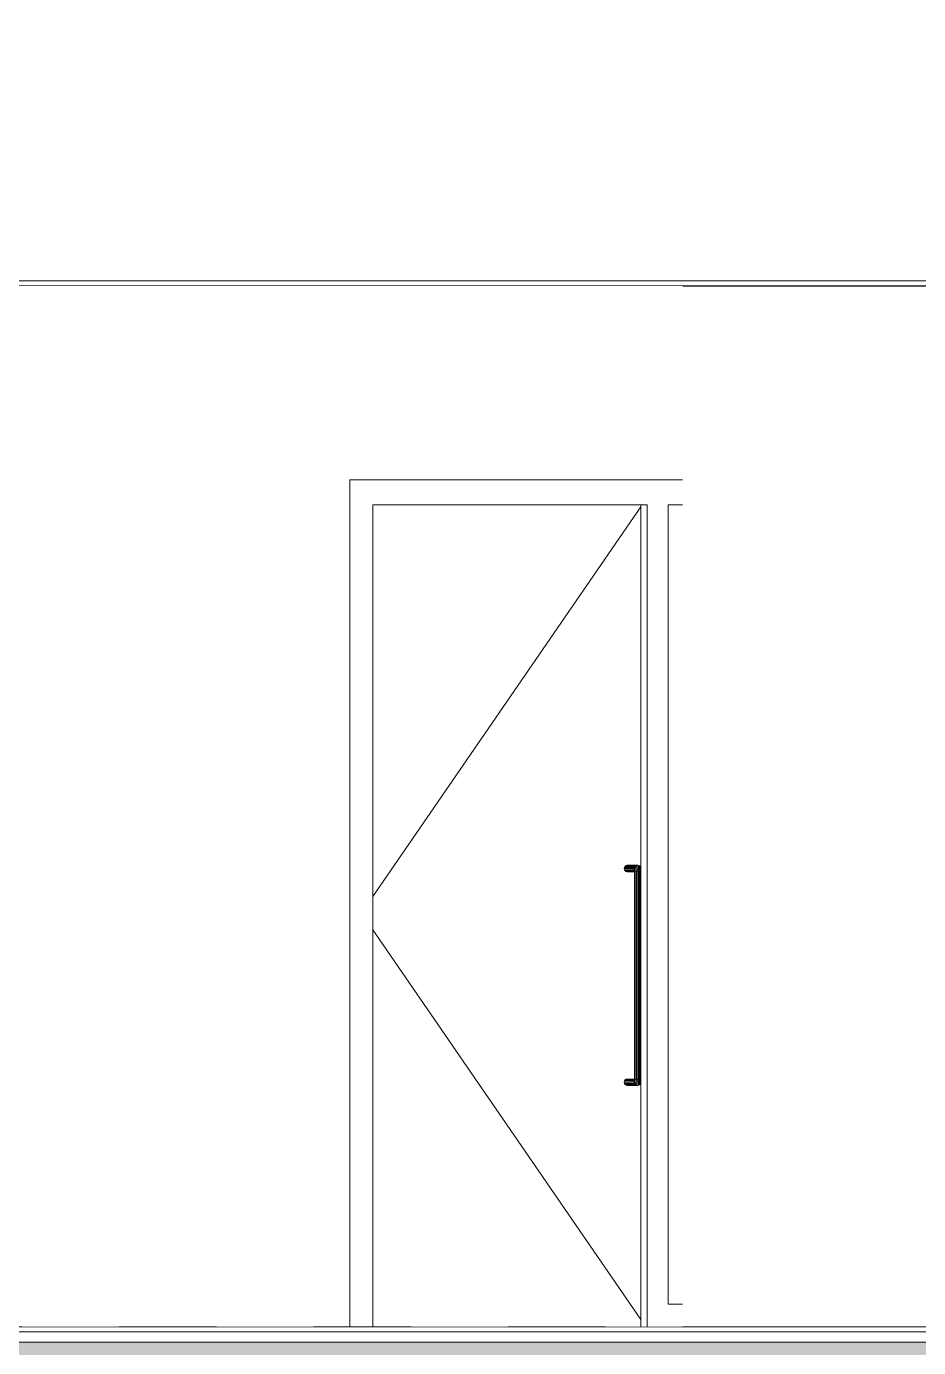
# Model space of a CAD drawing. Header units: millimetres. Extents: x -46169 to 228156, y -86316 to 18123.
# Drawn here: x 215147 to 217736, y -78540 to -74706 of the extents above; entities that cross this region are included whole.
import ezdxf

# ---------------------------------------------------------------- set-up
doc = ezdxf.new("R2010")
doc.units = ezdxf.units.MM
doc.header["$MEASUREMENT"] = 0
doc.linetypes.add('Dashed', pattern=[2822.222233, 1411.111116, -1411.111116])
doc.linetypes.add('Wipeout_Contour', pattern=[1000, 0, -1000])
for name, color, linetype, lineweight, true_color in [('0_Pen_No__105', 7, 'Continuous', 15, 0xa6a6a6), ('A-20-M_Floor_Slab_Pen_No__102', 7, 'Continuous', 15, 0xcccccc), ('A-20-M_Floor_Slab_Pen_No__109', 7, 'Continuous', 15, 0xa6a6a6), ('A-20-M_Floor_Slab_Pen_No__144', 7, 'Continuous', 0, 0xc8c8c8), ('A-20-M_Floor_Slab_Pen_No__149', 7, 'Continuous', 0, 0x2a2a2a), ('New_ArchiCAD Doors_Pen_No__63', 7, 'Continuous', 20, 0x606060)]:
    doc.layers.add(name, color=color, linetype=linetype, lineweight=lineweight, true_color=true_color)
for name, color, linetype in [('A-20-M_Floor_Slab', 7, 'Continuous'), ('New_A-25-M_Wall_Int', 7, 'Continuous'), ('New_ArchiCAD Doors', 7, 'Continuous')]:
    doc.layers.add(name, color=color, linetype=linetype)
for name, color, linetype, lineweight in [('A-20-M_Floor_Slab_Pen_No__146', 8, 'Continuous', 0), ('A-20-M_Floor_Slab_Pen_No__150', 7, 'Continuous', 0), ('A-20-M_Floor_Slab_Pen_No__194', 7, 'Continuous', 25), ('New_ArchiCAD Doors_Pen_No__3', 7, 'Continuous', 18), ('New_ArchiCAD Doors_Pen_No__93', 8, 'Continuous', 13)]:
    doc.layers.add(name, color=color, linetype=linetype, lineweight=lineweight)
pattern_1 = [(0, (223698.64, -82529.25), (0, 779.423), [48.75, -401.25]), (0, (223923.64, -82139.5), (0, 779.423), [48.75, -401.25]), (60, (223698.64, -82529.25), (-675, 389.71), [48.75, -401.25]), (60, (224148.64, -82529.25), (-675, 389.71), [48.75, -401.25]), (120, (223747.4, -82529.25), (675, 389.71), [48.75, -401.25]), (120, (224197.4, -82529.25), (675, 389.71), [48.75, -401.25]), (0, (223698.64, -82454.25), (0, 150), [0, -150, 0, -225]), (45, (223773.64, -82454.25), (-106.066, 106.066), [0, -112.5, 0, -187.5])]

# ---------------------------------------------------------------- blocks, each defined once
blk = doc.blocks.new('Section Elem_548_3', base_point=(223698.6, -82529.3))
at = {"color": 254, "linetype": 'Wipeout_Contour', "lineweight": 0, "ltscale": 924941.013333}
blk.add_wipeout([(222290.9, -78494.3), (222290.9, -78479.3), (212712.2, -78479.3), (212712.2, -78494.3)], dxfattribs=at).dxf.layer = 'A-20-M_Floor_Slab'
at = {"layer": 'A-20-M_Floor_Slab_Pen_No__109', "linetype": 'Continuous'}
h = blk.add_hatch(dxfattribs=at)
h.set_pattern_fill('Lightweight_Concrete_0003', color=256, style=0, pattern_type=2)
h.set_pattern_definition(pattern_1)
h.paths.add_polyline_path([(222290.9, -78494.3), (222290.9, -78479.3), (212712.2, -78479.3), (212712.2, -78494.3)])
at = {"color": 254, "linetype": 'Wipeout_Contour', "lineweight": 0, "ltscale": 924971.578152}
blk.add_wipeout([(212712.2, -78524.3), (222290.9, -78524.3), (222290.9, -78494.3), (212712.2, -78494.3)], dxfattribs=at).dxf.layer = 'A-20-M_Floor_Slab'
at = {"layer": 'A-20-M_Floor_Slab_Pen_No__109', "linetype": 'Continuous'}
h = blk.add_hatch(dxfattribs=at)
h.set_pattern_fill('Lightweight_Concrete_0003', color=256, style=0, pattern_type=2)
h.set_pattern_definition(pattern_1)
h.paths.add_polyline_path([(212712.2, -78524.3), (222290.9, -78524.3), (222290.9, -78494.3), (212712.2, -78494.3)])
at = {"layer": 'A-20-M_Floor_Slab_Pen_No__144', "linetype": 'Continuous'}
blk.add_line((222155.9, -78479.3), (212712.2, -78479.3), dxfattribs=at)
at = {"layer": 'A-20-M_Floor_Slab_Pen_No__149', "linetype": 'Continuous'}
blk.add_line((222290.9, -78494.3), (212712.2, -78494.3), dxfattribs=at)
at = {"color": 254, "linetype": 'Wipeout_Contour', "lineweight": 0, "ltscale": 1371851.472519723}
blk.add_wipeout([(222290.9, -78674.3), (222290.9, -78524.3), (212712.2, -78524.3), (212540.5, -78524.3), (209207.6, -78524.3), (209207.6, -78674.3)], dxfattribs=at).dxf.layer = 'A-20-M_Floor_Slab'
at = {"layer": 'A-20-M_Floor_Slab_Pen_No__146', "linetype": 'Continuous'}
h = blk.add_hatch(dxfattribs=at)
h.set_pattern_fill('Structural_Concrete_0003', color=256, style=0, pattern_type=2)
h.set_pattern_definition([(45, (223698.64, -82529.25), (-367.423, 367.423), [50, -250]), (45, (223621, -82239.47), (-367.423, 367.423), [50, -250]), (105, (223698.64, -82529.25), (501.91, 134.486), [50, -250]), (105, (223910.8, -82317.1), (501.91, 134.486), [50, -250]), (165, (223734, -82493.9), (134.486, 501.91), [50, -250]), (165, (223946.13, -82281.76), (134.486, 501.91), [50, -250]), (45, (223663.29, -82493.89), (-70.7107, 70.7107), [0, -100, 0, -150]), (90, (223698.64, -82458.54), (-100, 0), [0, -75, 0, -125])])
h.paths.add_polyline_path([(222290.9, -78674.3), (222290.9, -78524.3), (212712.2, -78524.3), (212540.5, -78524.3), (209207.6, -78524.3), (209207.6, -78674.3)])
at = {"layer": 'A-20-M_Floor_Slab_Pen_No__149', "linetype": 'Continuous'}
blk.add_line((222290.9, -78524.3), (212712.2, -78524.3), dxfattribs=at)
blk = doc.blocks.new('Section Elem_549_3', base_point=(223698.6, -82529.3))
at = {"color": 254, "linetype": 'Wipeout_Contour', "lineweight": 0, "ltscale": 1809190.208340118}
blk.add_wipeout([(218788.3, -75444.3), (218788.3, -74624.3), (209207.6, -74624.3), (209207.6, -75444.3), (212540.5, -75444.3), (212540.5, -74879.3), (212712.2, -74879.3), (212712.2, -75444.3)], dxfattribs=at).dxf.layer = 'A-20-M_Floor_Slab'
at = {"color": 254, "linetype": 'Wipeout_Contour', "lineweight": 0, "ltscale": 914261.624623}
blk.add_wipeout([(218788.3, -75459.3), (218788.3, -75444.3), (212712.2, -75444.3), (212712.2, -75459.3)], dxfattribs=at).dxf.layer = 'A-20-M_Floor_Slab'
at = {"layer": 'A-20-M_Floor_Slab_Pen_No__102', "linetype": 'Continuous'}
h = blk.add_hatch(dxfattribs=at)
h.set_pattern_fill('Plaster_0003', color=256, style=0, pattern_type=2)
h.set_pattern_definition([(0, (223698.64, -82529.25), (0, 173.205), [0, -100]), (0, (223748.64, -82442.65), (0, 173.205), [0, -100])])
h.paths.add_polyline_path([(218788.3, -75459.3), (218788.3, -75444.3), (212712.2, -75444.3), (212712.2, -75459.3)])
at = {"layer": 'A-20-M_Floor_Slab_Pen_No__150', "linetype": 'Continuous'}
blk.add_line((218788.3, -75444.3), (212712.2, -75444.3), dxfattribs=at)
at = {"layer": 'A-20-M_Floor_Slab_Pen_No__194', "linetype": 'Continuous'}
blk.add_line((218788.3, -75459.3), (212712.2, -75459.3), dxfattribs=at)
blk = doc.blocks.new('Section Elem_574_3', base_point=(223698.6, -82529.3))
at = {"color": 254, "linetype": 'Wipeout_Contour', "lineweight": 0, "ltscale": 2279206.525165466}
blk.add_wipeout([(212712.2, -78479.3), (212767.6, -78479.3), (212767.6, -76021.3), (214149.4, -76021.3), (214149.4, -78479.3), (216085.9, -78479.3), (216085.9, -76021.3), (217051.4, -76021.3), (217051.4, -75459.3), (212712.2, -75459.3)], dxfattribs=at).dxf.layer = 'New_A-25-M_Wall_Int'
blk = doc.blocks.new('Section Elem_578_3', base_point=(223698.6, -82529.3))
at = {"color": 254, "linetype": 'Wipeout_Contour', "lineweight": 0, "ltscale": 918102.93459}
blk.add_wipeout([(216152.7, -78479.3), (216152.7, -76094.3), (216085.9, -76094.3), (216085.9, -78479.3)], dxfattribs=at).dxf.layer = 'New_ArchiCAD Doors'
at = {"color": 254, "linetype": 'Wipeout_Contour', "lineweight": 0, "ltscale": 1842575.442605292}
blk.add_wipeout([(216948.9, -76094.3), (216930.3, -76094.3), (216930.3, -77158.6), (216930.3, -77158.7), (216930.3, -77760.8), (216930.3, -77760.9), (216930.3, -78479.3), (216948.9, -78479.3)], dxfattribs=at).dxf.layer = 'New_ArchiCAD Doors'
at = {"color": 254, "linetype": 'Wipeout_Contour', "lineweight": 0, "ltscale": 1152083.057384924}
blk.add_wipeout([(216948.9, -76094.3), (216948.9, -78479.3), (217009.3, -78479.3), (217009.3, -78413.3), (217009.3, -76094.3)], dxfattribs=at).dxf.layer = 'New_ArchiCAD Doors'
at = {"color": 254, "linetype": 'Wipeout_Contour', "lineweight": 0, "ltscale": 921710.979946}
blk.add_wipeout([(216887.1, -77778.5), (216890.4, -77779.3), (216921.3, -77779.3), (216917.8, -77778.5)], dxfattribs=at).dxf.layer = 'New_ArchiCAD Doors'
at = {"color": 254, "linetype": 'Wipeout_Contour', "lineweight": 0, "ltscale": 1607170.595060357}
blk.add_wipeout([(216085.9, -76021.3), (216085.9, -76094.3), (216152.7, -76094.3), (216948.9, -76094.3), (217009.3, -76094.3), (217051.4, -76094.3), (217051.4, -76021.3)], dxfattribs=at).dxf.layer = 'New_ArchiCAD Doors'
at = {"color": 254, "linetype": 'Wipeout_Contour', "lineweight": 0, "ltscale": 921683.358242}
blk.add_wipeout([(216914.4, -77776.3), (216911.8, -77773.2), (216882.4, -77773.2), (216884.3, -77776.3)], dxfattribs=at).dxf.layer = 'New_ArchiCAD Doors'
at = {"color": 254, "linetype": 'Wipeout_Contour', "lineweight": 0, "ltscale": 923090.311583}
blk.add_wipeout([(217051.4, -78413.3), (217009.3, -78413.3), (217009.3, -78479.3), (217051.4, -78479.3)], dxfattribs=at).dxf.layer = 'New_ArchiCAD Doors'
at = {"layer": 'New_ArchiCAD Doors_Pen_No__63', "linetype": 'Continuous'}
for p, q in [((217051.4, -76021.3), (216085.9, -76021.3)), ((216085.9, -76021.3), (216085.9, -76094.3)), ((216085.9, -76094.3), (216085.9, -78479.3))]:
    blk.add_line(p, q, dxfattribs=at)
at = {"color": 254, "linetype": 'Wipeout_Contour', "lineweight": 0, "ltscale": 921434.045341}
blk.add_wipeout([(217009.3, -78413.3), (217021.6, -78413.3), (217021.6, -76094.3), (217009.3, -76094.3)], dxfattribs=at).dxf.layer = 'New_ArchiCAD Doors'
at = {"color": 254, "linetype": 'Wipeout_Contour', "lineweight": 0, "ltscale": 921696.842555}
blk.add_wipeout([(216887.1, -77778.5), (216917.8, -77778.5), (216914.4, -77776.3), (216884.3, -77776.3)], dxfattribs=at).dxf.layer = 'New_ArchiCAD Doors'
at = {"layer": 'New_ArchiCAD Doors_Pen_No__63', "linetype": 'Continuous'}
for p, q in [((217009.3, -78413.3), (217009.3, -76094.3)), ((217009.3, -76094.3), (217051.4, -76094.3)), ((217009.3, -78413.3), (217051.4, -78413.3))]:
    blk.add_line(p, q, dxfattribs=at)
at = {"color": 254, "linetype": 'Wipeout_Contour', "lineweight": 0, "ltscale": 921788.757881}
blk.add_wipeout([(216930.3, -77760.8), (216929.6, -77761.5), (216926.8, -77776.6), (216927.9, -77773.5)], dxfattribs=at).dxf.layer = 'New_ArchiCAD Doors'
at = {"color": 254, "linetype": 'Wipeout_Contour', "lineweight": 0, "ltscale": 921749.070731}
blk.add_wipeout([(216917.2, -77761.4), (216914.4, -77776.3), (216917.8, -77778.5), (216920.9, -77761.9)], dxfattribs=at).dxf.layer = 'New_ArchiCAD Doors'
at = {"color": 254, "linetype": 'Wipeout_Contour', "lineweight": 0, "ltscale": 921785.037509}
blk.add_wipeout([(216926.8, -77776.6), (216929.6, -77761.5), (216927.6, -77761.9), (216924.4, -77778.6)], dxfattribs=at).dxf.layer = 'New_ArchiCAD Doors'
at = {"color": 254, "linetype": 'Wipeout_Contour', "lineweight": 0, "ltscale": 921776.18432}
blk.add_wipeout([(216924.5, -77762.1), (216921.3, -77779.3), (216924.4, -77778.6), (216927.6, -77761.9)], dxfattribs=at).dxf.layer = 'New_ArchiCAD Doors'
at = {"color": 254, "linetype": 'Wipeout_Contour', "lineweight": 0, "ltscale": 921763.549019}
blk.add_wipeout([(216920.9, -77761.9), (216917.8, -77778.5), (216921.3, -77779.3), (216924.5, -77762.1)], dxfattribs=at).dxf.layer = 'New_ArchiCAD Doors'
at = {"color": 254, "linetype": 'Wipeout_Contour', "lineweight": 0, "ltscale": 921672.580183}
blk.add_wipeout([(216882.4, -77773.2), (216911.8, -77773.2), (216910.3, -77769.6), (216881.8, -77769.6)], dxfattribs=at).dxf.layer = 'New_ArchiCAD Doors'
at = {"color": 254, "linetype": 'Wipeout_Contour', "lineweight": 0, "ltscale": 921734.980407}
blk.add_wipeout([(216911.8, -77773.2), (216914.4, -77776.3), (216917.2, -77761.4), (216914.1, -77760.7)], dxfattribs=at).dxf.layer = 'New_ArchiCAD Doors'
at = {"color": 254, "linetype": 'Wipeout_Contour', "lineweight": 0, "ltscale": 921723.436679}
blk.add_wipeout([(216911.8, -77773.2), (216914.1, -77760.7), (216912.1, -77759.9), (216910.3, -77769.6)], dxfattribs=at).dxf.layer = 'New_ArchiCAD Doors'
at = {"color": 254, "linetype": 'Wipeout_Contour', "lineweight": 0, "ltscale": 921666.005668}
blk.add_wipeout([(216884.3, -77763.1), (216910.6, -77763.1), (216911, -77761.1), (216886.9, -77761.1)], dxfattribs=at).dxf.layer = 'New_ArchiCAD Doors'
at = {"color": 254, "linetype": 'Wipeout_Contour', "lineweight": 0, "ltscale": 921716.252538}
blk.add_wipeout([(216910.3, -77769.6), (216912.1, -77759.9), (216911.3, -77759.1), (216910.1, -77766)], dxfattribs=at).dxf.layer = 'New_ArchiCAD Doors'
at = {"color": 254, "linetype": 'Wipeout_Contour', "lineweight": 0, "ltscale": 921337.891121}
blk.add_wipeout([(216917.2, -77761.4), (216920.9, -77761.9), (216920.9, -77157.6), (216917.2, -77158.1)], dxfattribs=at).dxf.layer = 'New_ArchiCAD Doors'
at = {"color": 254, "linetype": 'Wipeout_Contour', "lineweight": 0, "ltscale": 921670.302381}
blk.add_wipeout([(216890.5, -77760.3), (216886.9, -77761.1), (216911, -77761.1), (216911.1, -77760.3)], dxfattribs=at).dxf.layer = 'New_ArchiCAD Doors'
at = {"color": 254, "linetype": 'Wipeout_Contour', "lineweight": 0, "ltscale": 921379.055944}
blk.add_wipeout([(216930.3, -77760.8), (216930.3, -77158.7), (216929.6, -77158), (216929.6, -77761.5)], dxfattribs=at).dxf.layer = 'New_ArchiCAD Doors'
at = {"color": 254, "linetype": 'Wipeout_Contour', "lineweight": 0, "ltscale": 921373.865789}
blk.add_wipeout([(216929.6, -77761.5), (216929.6, -77158), (216927.6, -77157.6), (216927.6, -77761.9)], dxfattribs=at).dxf.layer = 'New_ArchiCAD Doors'
at = {"color": 254, "linetype": 'Wipeout_Contour', "lineweight": 0, "ltscale": 921364.220163}
blk.add_wipeout([(216927.6, -77761.9), (216927.6, -77157.6), (216924.5, -77157.4), (216924.5, -77762.1)], dxfattribs=at).dxf.layer = 'New_ArchiCAD Doors'
at = {"color": 254, "linetype": 'Wipeout_Contour', "lineweight": 0, "ltscale": 921351.587536}
blk.add_wipeout([(216924.5, -77762.1), (216924.5, -77157.4), (216920.9, -77157.6), (216920.9, -77761.9)], dxfattribs=at).dxf.layer = 'New_ArchiCAD Doors'
at = {"color": 254, "linetype": 'Wipeout_Contour', "lineweight": 0, "ltscale": 920860.62772}
blk.add_wipeout([(216886.9, -77158.4), (216890.5, -77159.2), (216911.1, -77159.2), (216911, -77158.4)], dxfattribs=at).dxf.layer = 'New_ArchiCAD Doors'
at = {"color": 254, "linetype": 'Wipeout_Contour', "lineweight": 0, "ltscale": 921666.100264}
blk.add_wipeout([(216881.8, -77769.6), (216910.3, -77769.6), (216910.1, -77766), (216882.6, -77766)], dxfattribs=at).dxf.layer = 'New_ArchiCAD Doors'
at = {"color": 254, "linetype": 'Wipeout_Contour', "lineweight": 0, "ltscale": 920959.313775}
blk.add_wipeout([(216930.3, -77158.7), (216927.9, -77146), (216926.8, -77142.9), (216929.6, -77158)], dxfattribs=at).dxf.layer = 'New_ArchiCAD Doors'
at = {"color": 254, "linetype": 'Wipeout_Contour', "lineweight": 0, "ltscale": 921664.356382}
blk.add_wipeout([(216884.3, -77763.1), (216882.6, -77766), (216910.1, -77766), (216910.6, -77763.1)], dxfattribs=at).dxf.layer = 'New_ArchiCAD Doors'
at = {"color": 254, "linetype": 'Wipeout_Contour', "lineweight": 0, "ltscale": 920951.402829}
blk.add_wipeout([(216929.6, -77158), (216926.8, -77142.9), (216924.4, -77140.9), (216927.6, -77157.6)], dxfattribs=at).dxf.layer = 'New_ArchiCAD Doors'
at = {"color": 254, "linetype": 'Wipeout_Contour', "lineweight": 0, "ltscale": 920852.502153}
blk.add_wipeout([(216910.6, -77156.4), (216884.3, -77156.4), (216886.9, -77158.4), (216911, -77158.4)], dxfattribs=at).dxf.layer = 'New_ArchiCAD Doors'
at = {"color": 254, "linetype": 'Wipeout_Contour', "lineweight": 0, "ltscale": 921315.492058}
blk.add_wipeout([(216914.1, -77760.7), (216914.1, -77158.8), (216912.1, -77159.6), (216912.1, -77759.9)], dxfattribs=at).dxf.layer = 'New_ArchiCAD Doors'
at = {"color": 254, "linetype": 'Wipeout_Contour', "lineweight": 0, "ltscale": 921310.199451}
blk.add_wipeout([(216912.1, -77759.9), (216912.1, -77159.6), (216911.3, -77160.4), (216911.3, -77759.1)], dxfattribs=at).dxf.layer = 'New_ArchiCAD Doors'
at = {"color": 254, "linetype": 'Wipeout_Contour', "lineweight": 0, "ltscale": 921325.216076}
blk.add_wipeout([(216917.2, -77158.1), (216914.1, -77158.8), (216914.1, -77760.7), (216917.2, -77761.4)], dxfattribs=at).dxf.layer = 'New_ArchiCAD Doors'
at = {"color": 254, "linetype": 'Wipeout_Contour', "lineweight": 0, "ltscale": 920898.834844}
blk.add_wipeout([(216912.1, -77159.6), (216910.3, -77149.9), (216910.1, -77153.5), (216911.3, -77160.4)], dxfattribs=at).dxf.layer = 'New_ArchiCAD Doors'
at = {"color": 254, "linetype": 'Wipeout_Contour', "lineweight": 0, "ltscale": 920900.011298}
blk.add_wipeout([(216914.1, -77158.8), (216911.8, -77146.3), (216910.3, -77149.9), (216912.1, -77159.6)], dxfattribs=at).dxf.layer = 'New_ArchiCAD Doors'
at = {"color": 254, "linetype": 'Wipeout_Contour', "lineweight": 0, "ltscale": 920905.962675}
blk.add_wipeout([(216911.8, -77146.3), (216914.1, -77158.8), (216917.2, -77158.1), (216914.4, -77143.2)], dxfattribs=at).dxf.layer = 'New_ArchiCAD Doors'
at = {"color": 254, "linetype": 'Wipeout_Contour', "lineweight": 0, "ltscale": 920844.334501}
blk.add_wipeout([(216910.1, -77153.5), (216882.6, -77153.5), (216884.3, -77156.4), (216910.6, -77156.4)], dxfattribs=at).dxf.layer = 'New_ArchiCAD Doors'
at = {"color": 254, "linetype": 'Wipeout_Contour', "lineweight": 0, "ltscale": 920837.356014}
blk.add_wipeout([(216881.8, -77149.9), (216882.6, -77153.5), (216910.1, -77153.5), (216910.3, -77149.9)], dxfattribs=at).dxf.layer = 'New_ArchiCAD Doors'
at = {"color": 254, "linetype": 'Wipeout_Contour', "lineweight": 0, "ltscale": 920842.186778}
blk.add_wipeout([(216884.3, -77143.2), (216914.4, -77143.2), (216917.8, -77141), (216887.1, -77141)], dxfattribs=at).dxf.layer = 'New_ArchiCAD Doors'
at = {"color": 254, "linetype": 'Wipeout_Contour', "lineweight": 0, "ltscale": 920835.736535}
blk.add_wipeout([(216882.4, -77146.3), (216911.8, -77146.3), (216914.4, -77143.2), (216884.3, -77143.2)], dxfattribs=at).dxf.layer = 'New_ArchiCAD Doors'
at = {"color": 254, "linetype": 'Wipeout_Contour', "lineweight": 0, "ltscale": 920915.722075}
blk.add_wipeout([(216917.8, -77141), (216914.4, -77143.2), (216917.2, -77158.1), (216920.9, -77157.6)], dxfattribs=at).dxf.layer = 'New_ArchiCAD Doors'
at = {"color": 254, "linetype": 'Wipeout_Contour', "lineweight": 0, "ltscale": 920834.057441}
blk.add_wipeout([(216910.3, -77149.9), (216911.8, -77146.3), (216882.4, -77146.3), (216881.8, -77149.9)], dxfattribs=at).dxf.layer = 'New_ArchiCAD Doors'
at = {"color": 254, "linetype": 'Wipeout_Contour', "lineweight": 0, "ltscale": 920852.425851}
blk.add_wipeout([(216890.4, -77140.2), (216887.1, -77141), (216917.8, -77141), (216921.3, -77140.2)], dxfattribs=at).dxf.layer = 'New_ArchiCAD Doors'
at = {"color": 254, "linetype": 'Wipeout_Contour', "lineweight": 0, "ltscale": 920940.315359}
blk.add_wipeout([(216924.4, -77140.9), (216921.3, -77140.2), (216924.5, -77157.4), (216927.6, -77157.6)], dxfattribs=at).dxf.layer = 'New_ArchiCAD Doors'
at = {"color": 254, "linetype": 'Wipeout_Contour', "lineweight": 0, "ltscale": 920927.783153}
blk.add_wipeout([(216921.3, -77140.2), (216917.8, -77141), (216920.9, -77157.6), (216924.5, -77157.4)], dxfattribs=at).dxf.layer = 'New_ArchiCAD Doors'
at = {"color": 254, "linetype": 'Wipeout_Contour', "lineweight": 0, "ltscale": 8289853.715939151}
blk.add_wipeout([(216930.3, -76094.3), (216152.7, -76094.3), (216152.7, -78479.3), (216930.3, -78479.3), (216930.3, -77760.9), (216927.9, -77773.5), (216926.8, -77776.6), (216924.4, -77778.6), (216921.3, -77779.3), (216890.4, -77779.3), (216887.1, -77778.5), (216884.3, -77776.3), (216882.4, -77773.2), (216881.8, -77769.6), (216882.6, -77766), (216884.3, -77763.1), (216886.9, -77761.1), (216890.5, -77760.3), (216911.1, -77760.3), (216911.3, -77759.1), (216911.3, -77160.4), (216911.1, -77159.2), (216890.5, -77159.2), (216886.9, -77158.4), (216884.3, -77156.4), (216882.6, -77153.5), (216881.8, -77149.9), (216882.4, -77146.3), (216884.3, -77143.2), (216887.1, -77141), (216890.4, -77140.2), (216921.3, -77140.2), (216924.4, -77140.9), (216926.8, -77142.9), (216927.9, -77146), (216930.3, -77158.6)], dxfattribs=at).dxf.layer = 'New_ArchiCAD Doors'
at = {"layer": 'New_ArchiCAD Doors_Pen_No__3', "linetype": 'Continuous'}
for p, q in [((216930.4, -76099.5), (216152.7, -77230.5)), ((216930.4, -78458), (216152.7, -77327))]:
    blk.add_line(p, q, dxfattribs=at)
at = {"layer": 'New_ArchiCAD Doors_Pen_No__63', "linetype": 'Continuous'}
for p, q in [((216152.7, -78479.3), (216152.7, -76094.3)), ((216152.7, -76094.3), (216948.9, -76094.3)), ((216930.3, -77158.6), (216930.3, -76094.3)), ((216948.9, -76094.3), (216948.9, -78479.3)), ((216930.3, -78479.3), (216930.3, -77760.9))]:
    blk.add_line(p, q, dxfattribs=at)
at = {"layer": 'New_ArchiCAD Doors_Pen_No__93', "linetype": 'Continuous'}
for p, q in [((216881.8, -77149.9), (216882.4, -77146.3)), ((216910.3, -77149.9), (216881.8, -77149.9)), ((216882.6, -77153.5), (216881.8, -77149.9)), ((216882.4, -77146.3), (216884.3, -77143.2)), ((216911.8, -77146.3), (216882.4, -77146.3)), ((216884.3, -77156.4), (216882.6, -77153.5)), ((216910.1, -77153.5), (216882.6, -77153.5)), ((216884.3, -77143.2), (216887.1, -77141)), ((216914.4, -77143.2), (216884.3, -77143.2)), ((216886.9, -77158.4), (216884.3, -77156.4)), ((216910.6, -77156.4), (216884.3, -77156.4)), ((216890.5, -77159.2), (216886.9, -77158.4)), ((216911, -77158.4), (216886.9, -77158.4)), ((216887.1, -77141), (216890.4, -77140.2)), ((216917.8, -77141), (216887.1, -77141)), ((216921.3, -77140.2), (216890.4, -77140.2)), ((216911.1, -77159.2), (216890.5, -77159.2)), ((216910.1, -77153.5), (216910.3, -77149.9)), ((216911.3, -77160.4), (216910.1, -77153.5)), ((216910.3, -77149.9), (216911.8, -77146.3)), ((216912.1, -77159.6), (216910.3, -77149.9)), ((216911.3, -77160.4), (216912.1, -77159.6)), ((216911.3, -77160.4), (216911.3, -77759.1)), ((216911.8, -77146.3), (216914.4, -77143.2)), ((216914.1, -77158.8), (216911.8, -77146.3)), ((216912.1, -77159.6), (216914.1, -77158.8)), ((216912.1, -77159.6), (216912.1, -77759.9)), ((216914.1, -77158.8), (216917.2, -77158.1)), ((216914.1, -77760.7), (216914.1, -77158.8)), ((216914.4, -77143.2), (216917.8, -77141)), ((216917.2, -77158.1), (216914.4, -77143.2)), ((216917.2, -77158.1), (216920.9, -77157.6)), ((216917.2, -77761.4), (216917.2, -77158.1)), ((216917.8, -77141), (216921.3, -77140.2)), ((216920.9, -77157.6), (216917.8, -77141)), ((216920.9, -77157.6), (216924.5, -77157.4)), ((216920.9, -77761.9), (216920.9, -77157.6)), ((216924.5, -77157.4), (216921.3, -77140.2)), ((216921.3, -77140.2), (216924.4, -77140.9)), ((216927.6, -77157.6), (216924.4, -77140.9)), ((216924.4, -77140.9), (216926.8, -77142.9)), ((216924.5, -77762.1), (216924.5, -77157.4)), ((216924.5, -77157.4), (216927.6, -77157.6)), ((216926.8, -77142.9), (216927.9, -77146)), ((216929.6, -77158), (216926.8, -77142.9)), ((216927.6, -77761.9), (216927.6, -77157.6)), ((216927.6, -77157.6), (216929.6, -77158)), ((216930.3, -77158.7), (216927.9, -77146)), ((216929.6, -77761.5), (216929.6, -77158)), ((216929.6, -77158), (216930.3, -77158.7)), ((216930.3, -77760.8), (216930.3, -77158.7)), ((216882.6, -77766), (216881.8, -77769.6)), ((216881.8, -77769.6), (216882.4, -77773.2)), ((216910.3, -77769.6), (216881.8, -77769.6)), ((216882.4, -77773.2), (216884.3, -77776.3)), ((216911.8, -77773.2), (216882.4, -77773.2)), ((216884.3, -77763.1), (216882.6, -77766)), ((216910.1, -77766), (216882.6, -77766)), ((216886.9, -77761.1), (216884.3, -77763.1)), ((216910.6, -77763.1), (216884.3, -77763.1)), ((216884.3, -77776.3), (216887.1, -77778.5)), ((216914.4, -77776.3), (216884.3, -77776.3)), ((216890.5, -77760.3), (216886.9, -77761.1)), ((216911, -77761.1), (216886.9, -77761.1)), ((216917.8, -77778.5), (216887.1, -77778.5)), ((216887.1, -77778.5), (216890.4, -77779.3)), ((216921.3, -77779.3), (216890.4, -77779.3)), ((216911.1, -77760.3), (216890.5, -77760.3)), ((216911.3, -77759.1), (216910.1, -77766)), ((216910.1, -77766), (216910.3, -77769.6)), ((216912.1, -77759.9), (216910.3, -77769.6)), ((216910.3, -77769.6), (216911.8, -77773.2)), ((216911.3, -77759.1), (216912.1, -77759.9)), ((216914.1, -77760.7), (216911.8, -77773.2)), ((216911.8, -77773.2), (216914.4, -77776.3)), ((216912.1, -77759.9), (216914.1, -77760.7)), ((216914.1, -77760.7), (216917.2, -77761.4)), ((216917.2, -77761.4), (216914.4, -77776.3)), ((216914.4, -77776.3), (216917.8, -77778.5)), ((216917.2, -77761.4), (216920.9, -77761.9)), ((216920.9, -77761.9), (216917.8, -77778.5)), ((216917.8, -77778.5), (216921.3, -77779.3)), ((216920.9, -77761.9), (216924.5, -77762.1)), ((216924.5, -77762.1), (216921.3, -77779.3)), ((216921.3, -77779.3), (216924.4, -77778.6)), ((216927.6, -77761.9), (216924.4, -77778.6)), ((216924.4, -77778.6), (216926.8, -77776.6)), ((216924.5, -77762.1), (216927.6, -77761.9)), ((216929.6, -77761.5), (216926.8, -77776.6)), ((216926.8, -77776.6), (216927.9, -77773.5)), ((216927.6, -77761.9), (216929.6, -77761.5)), ((216930.3, -77760.8), (216927.9, -77773.5)), ((216929.6, -77761.5), (216930.3, -77760.8))]:
    blk.add_line(p, q, dxfattribs=at)
blk = doc.blocks.new('A03 Atria and Internal Elevatio_STORY_MARKER', base_point=(223698.6, -82529.3))
at = {"layer": '0_Pen_No__105', "linetype": 'Dashed', "ltscale": 0.2}
blk.add_line((209207.6, -78479.3), (223865.7, -78479.3), dxfattribs=at)

msp = doc.modelspace()

# ---------------------------------------------------------------- block references
at = {"layer": 'A-20-M_Floor_Slab'}
for name in ['Section Elem_549_3', 'Section Elem_548_3']:
    msp.add_blockref(name, (223698.6, -82529.3), dxfattribs=at)

# ---------------------------------------------------------------- next in the draw order: block references
at = {"layer": 'New_A-25-M_Wall_Int'}
msp.add_blockref('Section Elem_574_3', (223698.6, -82529.3), dxfattribs=at)

# ---------------------------------------------------------------- next in the draw order: block references
at = {"layer": 'New_ArchiCAD Doors'}
msp.add_blockref('Section Elem_578_3', (223698.6, -82529.3), dxfattribs=at)

# ---------------------------------------------------------------- next in the draw order: block references
at = {"linetype": 'Continuous', "lineweight": 0}
msp.add_blockref('A03 Atria and Internal Elevatio_STORY_MARKER', (223698.6, -82529.3), dxfattribs=at)

doc.saveas('drawing.dxf')
